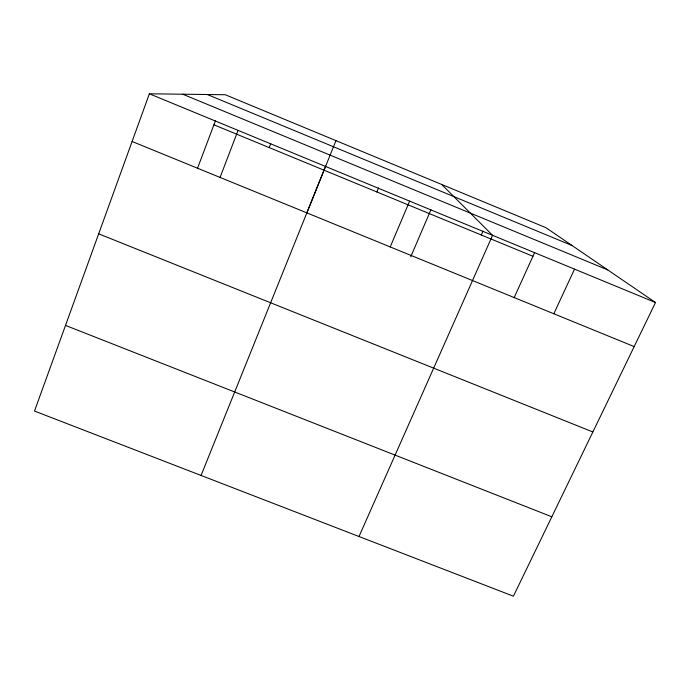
<?xml version="1.0" encoding="UTF-8"?>
<svg xmlns="http://www.w3.org/2000/svg" width="690" height="690" viewBox="0 0 690 690"><rect width="100%" height="100%" fill="white"/><g stroke="black" fill="none" stroke-linecap="round" stroke-linejoin="round"><path stroke-width="1.03" d="M149.368 93.797L34.5 411.059L513.412 596.203L655.5 302.522L545.911 227.674L225.268 94.746L149.368 93.797L655.5 302.522M197.357 168.696L215.427 120.81M220.067 177.434L238.067 130.384M269.195 147.6L270.747 143.624M335.961 140.631L201.057 475.445M306.748 213.081L325.628 166.256M376.861 191.967L378.491 188.051M390.221 246.934L409.619 201.126M410.783 256.732L430.94 209.691M481.301 234.997L483 231.159M358.998 536.51L492.565 235.333L441.738 184.489M514.093 297.778L534.664 252.462M553.829 313.769L574.52 269.135M65.507 325.413L551.827 516.793M98.67 233.832L592.865 431.974M132.101 141.493L634.179 346.587M182.721 94.211L607.709 269.885M213.917 124.812L532.93 256.275M207.328 94.521L572.079 245.545"/></g></svg>
